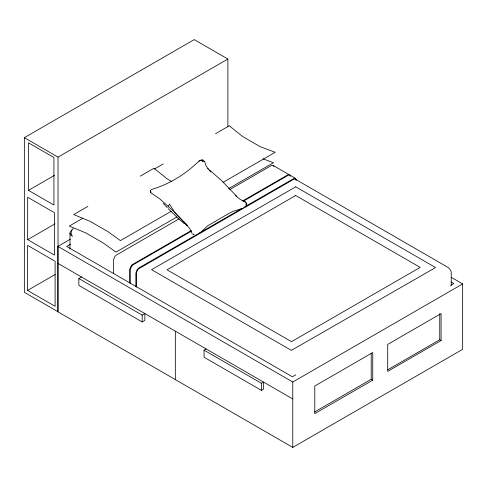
<?xml version="1.0" encoding="UTF-8"?>
<svg xmlns="http://www.w3.org/2000/svg" width="487" height="487" viewBox="0 0 487 487"><rect width="100%" height="100%" fill="white"/><g stroke="black" fill="none" stroke-linecap="round" stroke-linejoin="round"><path stroke-width="0.73" d="M69.958 248.906L69.988 232.597L70.834 230.99L73.306 228.549M198.209 161.751C185.364 174.34 168.739 184.494 151.116 189.638M150.373 190.301L150.69 192.718M150.617 190.539L150.94 192.554M168.143 206.391L169.482 204.12L174.906 212.515L159.98 199.025L150.994 192.864M71.985 230.101L70.974 233.194L72.405 236.335L70.652 234.868L69.958 233.17M198.726 161.136L200.711 160.126L202.823 159.925M198.873 161.392L201.788 160.193M227.886 59.043L58.02 157.118L58.02 311.741L24.35 292.303L24.35 137.681L194.222 39.605L227.886 59.043L227.886 126.504M28.477 190.362L53.923 205.051L53.923 157.514L28.477 142.825L28.477 190.362L54.465 175.357M27.662 239.641L54.447 255.103L54.447 212.697L27.662 197.235L27.662 239.641L54.982 223.874M87.861 206.397L73.707 214.572L90.162 221.366L107.852 231.581L120.435 240.608L171.327 211.224M140.25 176.154L153.977 168.228L167.4 179.027L171.333 181.298M154.148 169.141L163.157 163.942M215.546 133.7L229.267 125.774L242.69 136.573L260.387 146.788L275.179 152.279L222.973 182.424M82.778 218.273L69.27 226.078L85.718 232.871L103.414 243.086L115.991 252.114L176.738 217.038M451.461 277.48L462.65 283.939L462.65 349.319L292.778 447.395L57.868 311.771L57.868 246.385L70.378 239.166M70.639 244.17L66.682 246.452L292.413 376.78L295.706 374.874M27.564 290.429L55.11 306.335L55.11 261.276L27.564 245.369L27.564 290.429L55.171 274.491M228.513 188.694L273.493 162.725L262.931 158.805M179.064 218.852L115.912 255.316L114.628 256.923L113.416 260.088L113.416 273.694M229.724 189.607L271.825 165.3L273.11 165.428L289.375 174.815L288.091 174.687L242.696 200.894M78.857 278.546L142.174 315.101L144.852 313.555L144.852 320.403L142.174 321.95L78.857 285.394L78.857 278.546L81.536 277M191.385 230.521L132.178 264.703L130.893 266.316L129.682 269.481L129.682 283.087M191.288 231.228L132.738 265.031L131.453 266.639L130.242 269.804L130.242 283.41M243.263 201.222L288.651 175.016L289.935 175.143L295.542 178.382L296.76 180.141M197.558 234.083L138.351 268.264L137.066 269.877L135.855 273.043L135.855 286.648M198.873 233.322L242.289 208.259M243.603 207.499L294.264 178.254L295.542 178.382M204.047 350.159L261.434 383.293L263.54 382.076L263.54 389.143L261.434 390.361L204.047 357.227L204.047 350.159L206.147 348.948M450.572 285.467L453.866 283.562L451.23 282.046M57.868 246.385L292.778 382.009L462.65 283.939M314.572 411.978L371.216 379.276L372.75 380.158L372.75 352.545L314.785 386.008L314.785 413.621L372.75 380.158M387.701 369.81L439.749 339.756L441.088 340.529L441.088 313.579L387.719 344.394L387.719 371.344L441.088 340.529M198.544 233.608L200.681 232.445L207.425 225.98L227.642 214.14L232.299 211.62L242.386 208.363M451.236 285.339L451.236 271.923L450.554 270.218L448.308 267.582L295.189 179.137L294.136 179.033L138.472 268.903L137.425 270.218L136.378 272.957L136.378 287.111M193.059 234.119L193.972 234.393M192.925 234.381L193.929 234.679M244.157 201.441L240.328 199.512L236.268 196.316M244.797 201.575L245.643 202.002M244.675 201.837L245.485 202.239M24.35 137.681L58.02 157.118M57.868 263.339L292.778 398.963M207.772 168.52L221.609 180.561L236.688 196.285M184.421 223.746L179.179 219.308L168.204 208.667M235.215 195.275L236.865 196.766M185.042 223.186L189.814 228.677L192.122 233.571M174.979 212.502L187.349 225.371M174.766 212.697L187.124 225.56M209.507 170.426L210.901 171.905M163.175 203.31L167.199 207.596M208.308 169.129L205.916 165.47L204.619 161.386M295.189 179.137L295.883 180.153M289.935 175.143L290.745 176.318M273.11 165.428L273.919 166.603M439.749 313.555L439.749 339.756M371.216 353.154L371.216 379.276M292.778 382.009L292.778 447.395M261.434 383.293L261.434 390.361M175.326 331.148L175.326 379.58M142.174 315.101L142.174 321.95M202.799 160.071L202.397 161.714L204.473 161.41L202.799 160.071M246.824 204.01L246.087 205.691L246.038 202.44L246.824 204.01M295.688 195.506L167.011 269.798L291.5 341.673L420.178 267.381L295.688 195.506M295.743 186.831L151.548 269.67L291.354 350.39L435.548 267.552L295.743 186.831"/></g></svg>
